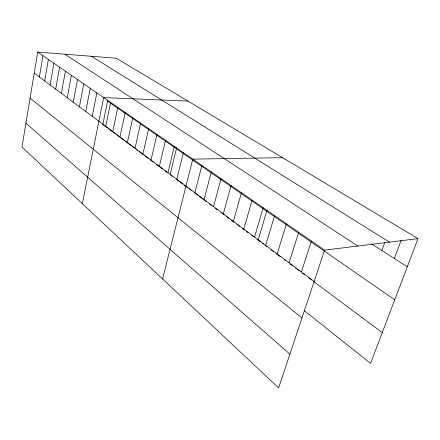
<?xml version="1.0" encoding="UTF-8"?>
<svg xmlns="http://www.w3.org/2000/svg" width="440" height="440" viewBox="0 0 440 440"><rect width="100%" height="100%" fill="white"/><g stroke="black" fill="none" stroke-linecap="round" stroke-linejoin="round"><path stroke-width="0.66" d="M418 238.629L116.287 58.24L37.692 52.069L22 147.004L278.636 387.932L324.599 250.129L418 238.629L370.557 363.352L304.161 310.53M39.386 77.022L42.971 55.715M44.699 80.971L48.378 59.444M50.133 85.014L53.917 63.272M55.704 89.161L59.593 67.188M61.413 93.407L65.412 71.203M67.265 97.757L71.379 75.323M73.266 102.223L77.501 79.552M79.42 106.805L83.782 83.886M85.739 111.507L90.228 88.336M92.224 116.331L96.844 92.906M82.324 203.638L103.648 97.603L187.979 101.107M107.828 99.825L102.806 124.52L107.179 127.776M105.727 126.374L110.633 102.427M112.755 131.604L117.816 107.382M119.977 136.978L125.202 112.481M127.408 142.505L132.798 117.728M135.053 148.198L140.619 123.123M142.923 154.049L148.665 128.678M151.024 160.078L156.959 134.404M159.368 166.287L165.506 140.305M167.97 172.684L174.312 146.382M176.743 147.433L170.137 174.658L172.298 176.264M176.836 179.278L183.398 152.658M162.569 278.971L192.775 159.132L282.607 157.68M194.887 192.709L201.911 165.435M204.066 199.54L211.327 171.936M213.532 206.586L221.045 178.646M223.3 213.846L231.072 185.57M233.376 221.348L241.428 192.715M243.788 229.091L252.126 200.101M254.54 237.094L263.186 207.735M258.11 240.163L267.086 209.941M265.656 245.361L274.626 215.633M277.156 253.919L286.468 223.806M289.058 262.774L298.722 232.271M301.384 271.942L311.427 241.038M381.838 250.498L384.632 242.82M394.356 258.517L401.181 240.169M91.559 56.298L389.477 242.138M371.437 243.837L407.286 266.8M64.862 54.203L357.808 246.043M37.692 52.069L324.599 250.129M107.569 101.107L394.735 299.794M34.205 73.161L314.155 281.446M108.268 128.59L115.407 133.903M116.963 135.058L119.037 136.604M120.082 137.385L124.322 140.542M125.384 141.334L131.346 145.772M132.363 146.526L134.393 148.038M135.916 149.177L137.44 150.31M139.001 151.47L143.16 154.566M144.744 155.749L148.467 158.521M150.062 159.709L153.329 162.14M156.596 164.571L158.653 166.106M159.687 166.87L162.256 168.79M164.868 170.731L167.503 172.695M176.077 179.08L179.212 181.412M180.24 182.182L182.809 184.09M184.349 185.24L188.04 187.985M189.09 188.771L191.197 190.339M194.964 193.144L198.204 195.558M199.287 196.361L203.423 199.441M204.457 200.211L206.525 201.751M209.165 203.715L211.816 205.689M215.001 208.06L217.179 209.682M220.99 212.52L224.213 214.924M226.309 216.486L228.932 218.433M231.55 220.385L234.245 222.393M236.935 224.395L239.624 226.402M242.248 228.349L244.332 229.9M246.411 231.451L247.973 232.617M251.691 235.384L253.297 236.577M257.043 239.365L260.189 241.709M262.268 243.26L263.302 244.03M265.903 245.966L266.937 246.736M271.205 249.915L273.873 251.9M276.551 253.897L280.39 256.751M284.224 259.606L285.318 260.425M290.109 263.989L292.765 265.969M295.438 267.96L299.266 270.809M302.55 273.251L304.739 274.879M308.468 277.656L311.663 280.038M313.797 281.627L382.256 332.602M30.079 98.126L301.966 317.977M25.933 123.222L289.9 354.156"/></g></svg>
